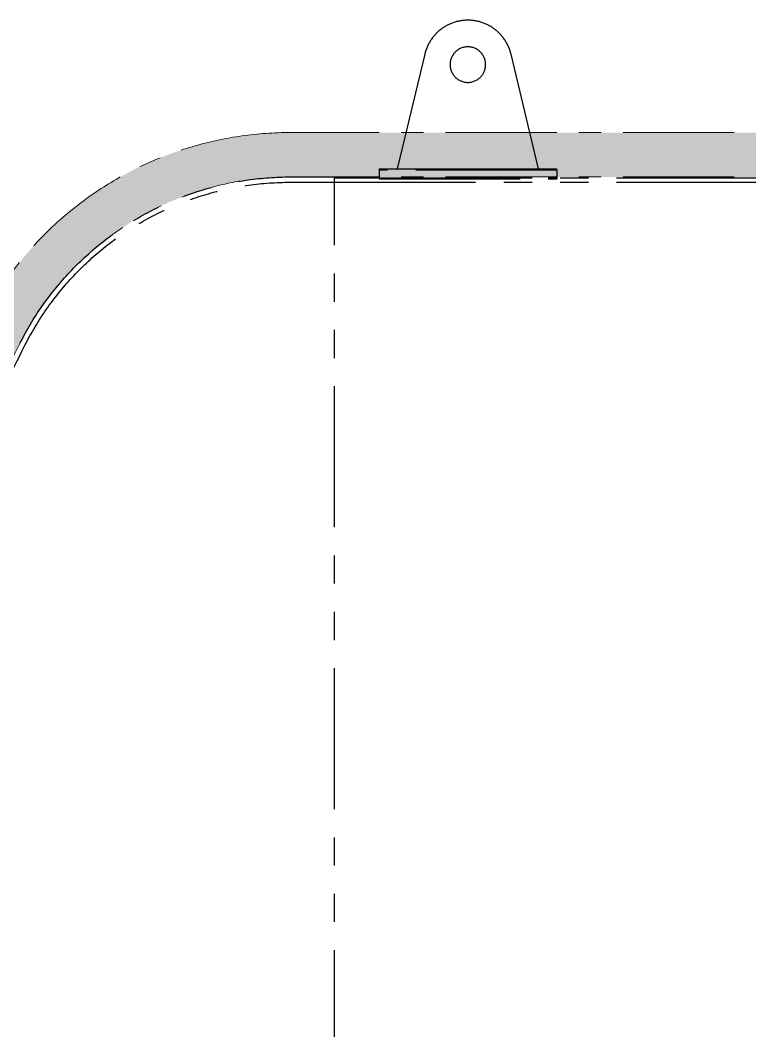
# Model space of a CAD drawing. Header units: millimetres. Extents: x -46397 to 283259, y -8690 to 23983.
# Drawn here: x -24186 to -23364, y 1870 to 3008 of the extents above; entities that cross this region are included whole.
import ezdxf
from ezdxf.enums import TextEntityAlignment as Align

# ---------------------------------------------------------------- set-up
doc = ezdxf.new("R2010")
doc.units = ezdxf.units.MM
doc.linetypes.add('CENTER', pattern=[2, 1.25, -0.25, 0.25, -0.25])
doc.linetypes.add('PHANTOM', pattern=[63.50000000000001, 31.75, -6.35, 6.35, -6.35, 6.35, -6.35])
doc.layers.add('DUONGTAM', color=1, linetype='CENTER', lineweight=0)
doc.styles.add('Tahoma', font='tahoma.ttf')
doc.styles.add('Text_nameplate', font='arial.ttf', dxfattribs={"width": 0.9, "height": 2.5})

# ---------------------------------------------------------------- blocks, each defined once
blk = doc.blocks.new('BO-1')
at = {"color": 251, "linetype": 'PHANTOM', "ltscale": 5, "extrusion": (2.288475490443933e-17, 1, 0)}
for p, q in [((-2898.636633650603, 1129.09645947968), (-2929.424784841336, 999.9680792927197)), ((-2770.637333849038, 999.9680792927197), (-2801.358091953618, 1129.074315369275)), ((-3050.00000005489, 990.9999999998668), (-3000.00000005489, 990.9999999998668)), ((-3000.00000005489, -990.9999999990273), (-3000.00000005489, 990.9999999998595)), ((-2950.000000054832, 1000.000000000416), (-2950.000000054832, 998.7523408216534)), ((-2950.000000054832, 1000.000000000416), (-2929.417173969327, 1000.000000000416)), ((-2750.000000054832, 998.7523408216543), (-2950.000000054832, 998.7523408216534)), ((-2950.000000054832, 998.7523408216534), (-2950.000000054832, 988.7397540458273)), ((-2929.424784841336, 999.9680792927197), (-2770.637333849038, 999.9680792927197)), ((-2770.644929363945, 1000.000000000416), (-2750.000000054832, 1000.000000000416)), ((-2750.000000054832, 998.7523408216534), (-2750.000000054832, 1000.000000000416)), ((-2750.000000054832, 998.7523408216534), (-2750.000000054832, 988.7397540458273)), ((-3050.000000055094, 984.9999999999613), (-3000.000000055094, 984.9999999999613)), ((-3000.000000055094, 989.9999999999613), (-1500.000000055035, 989.9999999999613)), ((-3000.000000055094, 984.9999999999613), (-1500.000000055035, 984.9999999999613)), ((-2950.000000054832, 990.0000000004161), (-2750.000000054832, 990.0000000004161)), ((-2950.000000054832, 988.7397540458273), (-2750.000000054832, 988.7397540458273))]:
    blk.add_line(p, q, dxfattribs=at)
at = {"color": 251, "linetype": 'PHANTOM', "ltscale": 5, "extrusion": (0, 0, -1)}
blk.add_circle((2850.000000054832, 1117.499999999739), 20, dxfattribs=at)
at = {"color": 251, "linetype": 'PHANTOM', "ltscale": 5}
blk.add_arc((-2850.000000054832, 1117.499999999753), 49.99999999999505, 13.38459267606087, 166.5893221454799, dxfattribs=at)
at = {"color": 251, "linetype": 'PHANTOM', "ltscale": 5, "extrusion": (0, 0, -1)}
for centre, radius, start, end in [((3050.00000005489, 650.099999999487), 340.9000000000037, 26.87559407158315, 90), ((3050.00000005489, 650.0999999994942), 334.8999999999943, 26.87559414969883, 90), ((1767.228937082255, -1.186890585813671e-10), 1773.000000000472, 333.1244059284169, 26.87559407158315)]:
    blk.add_arc(centre, radius, start, end, dxfattribs=at)
at = {"color": 251, "linetype": 'PHANTOM', "ltscale": 5, "style": 'Text_nameplate', "width": 0.9, "flags": 2}
blk.add_attdef('SPEC.', text='', height=2.5, dxfattribs=at).set_placement((282.5000000000291, 89.66567553442064), align=Align.MIDDLE_CENTER)
at = {"color": 251, "linetype": 'PHANTOM', "ltscale": 5, "style": 'Tahoma'}
for tag, height, p in [('PROJECT_CODE', 2.4, (245.0000000000291, 77.98846827837906)), ('SERIAL_NO.', 2.608695652173889, (245.0000000000291, 69.45190202651929)), ('MAX_WORKING_PRESS', 2.608695652173889, (320.0000000000291, 69.45190202651929)), ('DESIGN_PRESSURE', 2.608695652173889, (320.0000000000291, 77.98846827837906)), ('YEAR', 2.608695652173889, (245.0000000000291, 60.91533577467408)), ('TEST_PRES.', 2.608695652173889, (320.0000000000291, 60.91533577465952)), ('VOLUME', 2.608695652173889, (245.0000000000291, 52.37876952282886)), ('MAX_WORKING_TEMP.', 2.608695652173889, (320.0000000000291, 52.37876952281431))]:
    blk.add_attdef(tag, text='', height=height, dxfattribs=at).set_placement(p, align=Align.MIDDLE_CENTER)

msp = doc.modelspace()

# ---------------------------------------------------------------- hatches: boundary and pattern name
h = msp.add_hatch()
h.set_pattern_fill('AR-HBONE', color=1, scale=0.3)
h.set_pattern_definition([(45, (-288320.135346978, -8674.705977216247), (0, 43.10522938113193), [91.44, -30.48]), (135, (-288298.582746978, -8653.153377216247), (4.263256414560601e-15, 43.10522938113193), [91.44, -30.48])])
edge = h.paths.add_edge_path()
edge.add_arc((-19064.28766186285, 1840.699129868432), 1828.999999561227, 333.1244059379014, 386.8755940621067)
edge.add_arc((-17781.51659938169, 2490.799129868048), 390.8999999998114, 26.87559406210184, 90)
edge.add_line((-17781.51659938169, 2881.699129867859), (-23881.51659927273, 2881.699129867869))
edge.add_arc((-23881.51659927279, 2490.799129868048), 390.8999999998214, 89.99999999999147, 153.1244059378998)
edge.add_arc((-22598.74553679139, 1840.699129868488), 1828.999999561403, 153.1244059378985, 206.8755940620974)
edge.add_arc((-23881.51659927273, 1190.599129869162), 390.8999999999629, 206.8755940621079, 270)
edge.add_line((-23881.51659927273, 799.6991298692155), (-17781.51659938169, 799.6991298692155))
edge.add_arc((-17781.51659938163, 1190.599129869126), 390.8999999999105, 269.9999999999915, 333.1244059378913)
edge = h.paths.add_edge_path(flags=16)
edge.add_arc((-22598.74553679139, 1840.699129868546), 1778.999999561409, 153.1244059379006, 206.8755940620994, ccw=False)
edge.add_arc((-23881.51659927267, 2490.799129867844), 340.900000000034, 90.00000000000978, 153.1244059378803, ccw=False)
edge.add_line((-23881.51659927273, 2831.699129867869), (-17781.51659938169, 2831.699129867869))
edge.add_arc((-17781.51659938169, 2490.799129867959), 340.8999999999105, 26.875594062111873, 90, ccw=False)
edge.add_arc((-19064.28766186285, 1840.699129868481), 1778.999999561233, -26.875594062100618, 26.875594062104824, ccw=False)
edge.add_arc((-17781.51659938158, 1190.599129868948), 340.8999999997508, 269.99999999998045, 333.1244059379093, ccw=False)
edge.add_line((-17781.51659938169, 849.6991298692155), (-23881.51659927273, 849.6991298692155))
edge.add_arc((-23881.51659927273, 1190.599129869168), 340.8999999999523, 206.8755940621121, 270, ccw=False)

# ---------------------------------------------------------------- linework, layer by layer
at = {"layer": 'DUONGTAM', "color": 5, "lineweight": 0, "ltscale": 100}
for points in [[(-17432.83764209319, 2667.507349099789, 0.2826152578026715), (-17781.51659938169, 2881.699129867869), (-23881.51659927273, 2881.699129867869, 0.2826152578026526), (-24230.19555656129, 2667.507349099791, 0.2389308369178756), (-24230.19555656135, 1013.890910637307, 0.2826152578026579), (-23881.51659927273, 799.6991298692155), (-17781.51659938169, 799.6991298692155, 0.2826152578027141), (-17432.83764209307, 1013.890910637283, 0.2389308369178803)], [(-17477.43715057214, 2644.904609366888, 0.282615257802695), (-17781.51659938169, 2831.699129867869), (-23881.51659927273, 2831.699129867869, 0.2826152578026758), (-24185.59604808234, 2644.904609366884, 0.2389308369178759), (-24185.59604808234, 1036.493650370208, 0.2826152578026813), (-23881.51659927273, 849.6991298692155), (-17781.51659938169, 849.6991298692155, 0.2826152578027004), (-17477.43715057208, 1036.49365037019, 0.2389308369178805)]]:
    msp.add_lwpolyline(points, format="xyb", close=True, dxfattribs=at)

# ---------------------------------------------------------------- block references
msp.add_blockref('BO-1', (-20831.51659927238, 1840.699129868123, -1.499105149169903))

doc.saveas('drawing.dxf')
